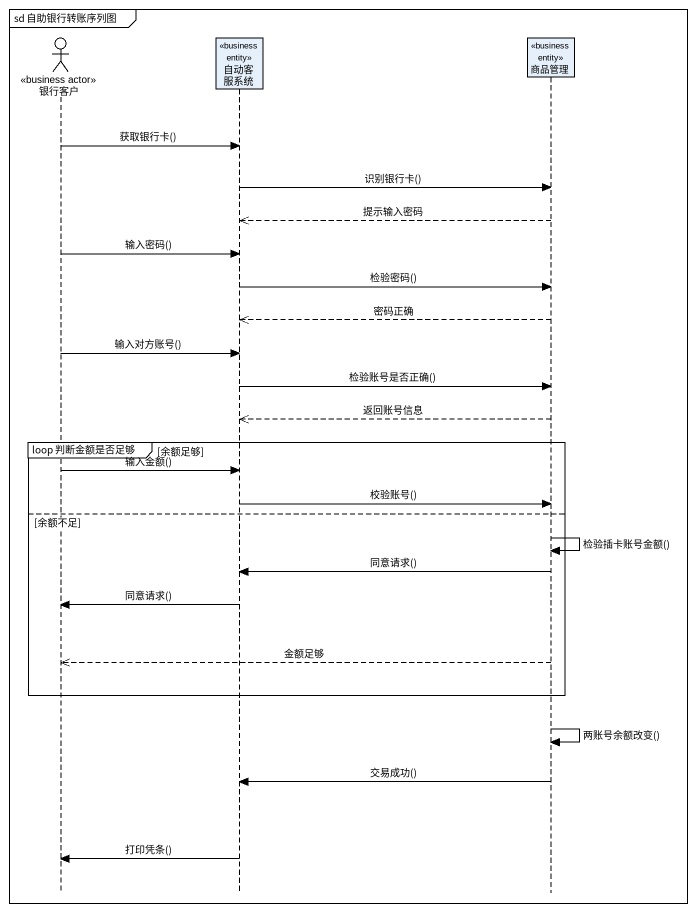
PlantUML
@startuml
mainframe sd 自助银行转账序列图
hide footbox
actor 银行客户 <<business actor>>
participant 自动客服系统 <<business entity>>
participant 商品管理 <<business entity>>

银行客户 -> 自动客服系统 : 获取银行卡()
自动客服系统 -> 商品管理 : 识别银行卡()
商品管理 -->> 自动客服系统 : 提示输入密码
银行客户 -> 自动客服系统 : 输入密码()
自动客服系统 -> 商品管理 : 检验密码()
商品管理 -->> 自动客服系统 : 密码正确
银行客户 -> 自动客服系统 : 输入对方账号()
自动客服系统 -> 商品管理 : 检验账号是否正确()
商品管理 -->> 自动客服系统 : 返回账号信息
group loop 判断金额是否足够 [余额足够]
  银行客户 -> 自动客服系统 : 输入金额()
  自动客服系统 -> 商品管理 : 校验账号()
else 余额不足
  商品管理 -> 商品管理 : 检验插卡账号金额()
  商品管理 -> 自动客服系统 : 同意请求()
  自动客服系统 -> 银行客户 : 同意请求()
  商品管理 -->> 银行客户 : 金额足够
end
商品管理 -> 商品管理 : 两账号余额改变()
商品管理 -> 自动客服系统 : 交易成功()
自动客服系统 -> 银行客户 : 打印凭条()
@enduml
